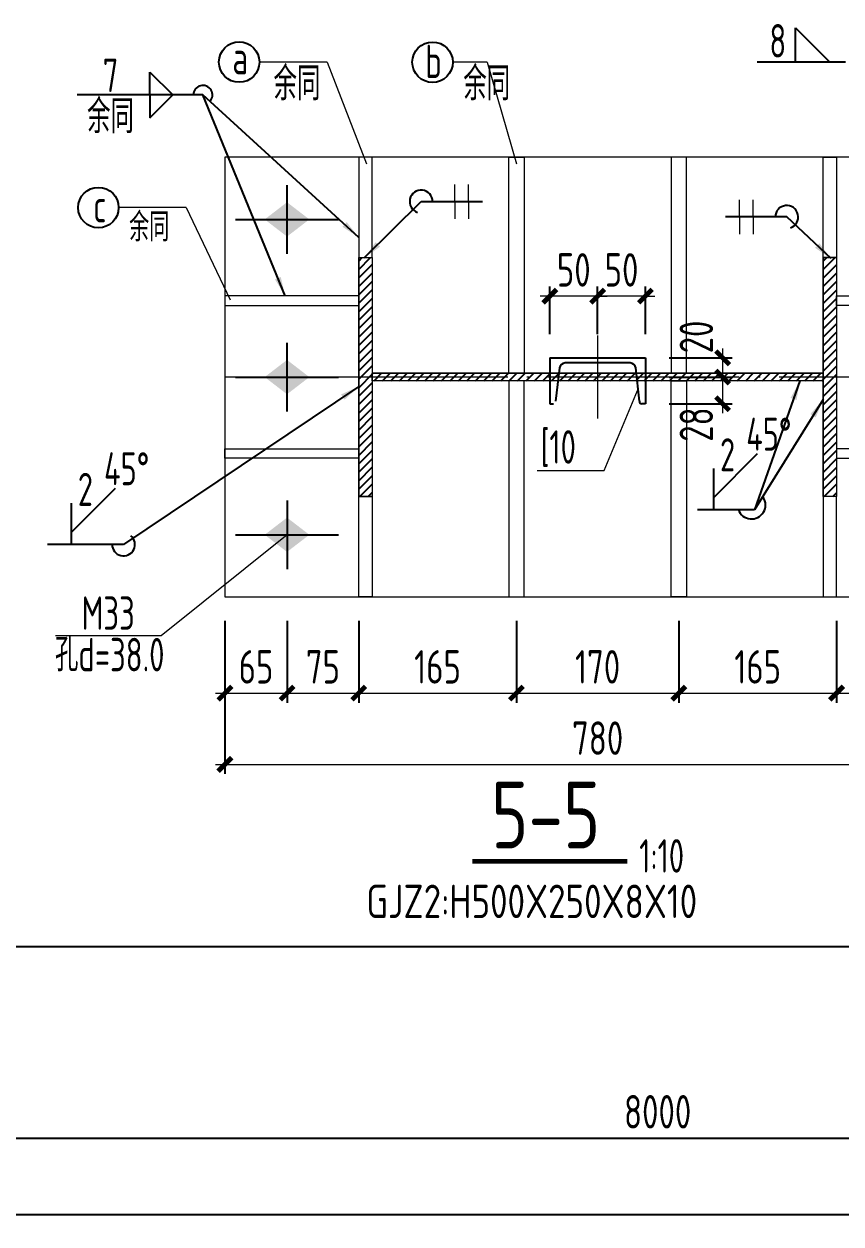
# Model space of a CAD drawing. Extents: x -2746917 to -971774, y -3334247 to -3250358.
# Drawn here: x -1141384 to -1132835, y -3305178 to -3292620 of the extents above; entities that cross this region are included whole.
import ezdxf
from ezdxf.enums import TextEntityAlignment as Align

# ---------------------------------------------------------------- set-up
doc = ezdxf.new("R2010")
doc.units = 0
doc.header["$LTSCALE"] = 1000
doc.header["$MEASUREMENT"] = 0
doc.header["$PDMODE"] = 35
doc.linetypes.add('4', pattern=[5, 1.5, -1, 1.5, -1])
doc.linetypes.add('DOTE', pattern=[2.42, 2, -0.2, 0.02, -0.2])
doc.layers.get('0').update_dxf_attribs({"linetype": 'CONTINUOUS'})
doc.layers.get('Defpoints').update_dxf_attribs({"linetype": 'CONTINUOUS'})
for name, color, linetype in [('10', 7, 'CONTINUOUS'), ('AXIS', 253, 'DOTE'), ('COLU', 7, 'CONTINUOUS'), ('DIM', 3, 'CONTINUOUS'), ('NUM', 7, 'CONTINUOUS'), ('TEXT', 7, 'CONTINUOUS'), ('WALL', 5, 'CONTINUOUS'), ('WELD', 7, 'CONTINUOUS'), ('钢板标注', 253, 'CONTINUOUS')]:
    doc.layers.add(name, color=color, linetype=linetype)
doc.styles.add('TSSD_Dimension', font='tssdeng.shx', dxfattribs={"width": 0.75, "bigfont": 'Hztxt.shx'})
doc.styles.add('TSSD_Label', font='tssdeng.shx', dxfattribs={"width": 0.75, "bigfont": 'hztxt.shx'})
doc.styles.add('TSSD_Norm', font='tssdeng.shx', dxfattribs={"width": 0.75, "bigfont": 'hztxt.shx'})
doc.styles.add('TSSD_Rein', font='Tssdeng.shx', dxfattribs={"width": 0.75, "bigfont": 'hztxt.shx'})
doc.dimstyles.new('TSSD_10_100', dxfattribs={"dimtxt": 350, "dimasz": 100, "dimexe": 100, "dimexo": 250, "dimgap": 100, "dimtad": 1, "dimdec": 0, "dimlfac": 0.1, "dimzin": 0, "dimdsep": 46, "dimtxsty": 'TSSD_Dimension', "dimblk": 'ARCHTICK', "dimcen": 0, "dimdle": 100, "dimclrt": 7, "dimadec": 0, "dimazin": 0, "dimtfac": 1, "dimtdec": 0, "dimtix": 1, "dimtmove": 2, "dimatfit": 3, "dimldrblk": 'ARCHTICK', "dimfxl": 1, "dimtolj": 1, "dimtzin": 0, "dimlwd": 5, "dimarcsym": 0})
doc.dimstyles.new('TSSD_50_100', dxfattribs={"dimtxt": 350, "dimasz": 100, "dimexe": 100, "dimexo": 250, "dimgap": 100, "dimtad": 1, "dimdec": 0, "dimlfac": 0.5, "dimzin": 0, "dimdsep": 46, "dimtxsty": 'TSSD_Dimension', "dimblk": 'ARCHTICK', "dimcen": 0, "dimdle": 100, "dimclrt": 7, "dimadec": 0, "dimazin": 0, "dimtfac": 1, "dimtdec": 0, "dimtix": 1, "dimtmove": 2, "dimatfit": 3, "dimfxl": 1, "dimtolj": 1, "dimtzin": 0, "dimarcsym": 0})
doc.dimstyles.new('TSSD_LEADER_STYLE_200.0', dxfattribs={"dimtxt": 700, "dimasz": 200, "dimexe": 200, "dimexo": 500, "dimgap": 0.09, "dimtad": 0, "dimtih": 1, "dimtoh": 1, "dimdec": 4, "dimzin": 0, "dimdsep": 46, "dimtxsty": 'Standard', "dimcen": 0.09, "dimdle": 200, "dimclrt": 7, "dimadec": 0, "dimazin": 0, "dimtfac": 1, "dimtdec": 4, "dimtofl": 0, "dimtmove": 0, "dimatfit": 3, "dimfxl": 1, "dimtolj": 1, "dimtzin": 0, "dimarcsym": 0})

# ---------------------------------------------------------------- blocks, each defined once
blk = doc.blocks.new('_ArchTick')
at = {"color": 0, "const_width": 0.5}
blk.add_lwpolyline([(-0.71, -0.71), (0.71, 0.71)], dxfattribs=at)
blk = doc.blocks.new('*D985')
at = {"layer": 'Defpoints', "color": 0, "ltscale": 1.5}
for p in [(-1206754, -3303040), (-1110754, -3303040), (-1110754, -3305078)]:
    blk.add_point(p, dxfattribs=at)
at = {"layer": 'DIM', "color": 0, "lineweight": -2, "ltscale": 1.5}
for p, q in [((-1206754, -3303290), (-1206754, -3305178)), ((-1110754, -3303290), (-1110754, -3305178)), ((-1206854, -3305078), (-1110654, -3305078))]:
    blk.add_line(p, q, dxfattribs=at)
at = {"layer": 'DIM', "color": 0, "lineweight": -2, "ltscale": 1.5, "xscale": 100, "yscale": 100, "zscale": 100, "rotation": 180}
blk.add_blockref('_ArchTick', (-1206754, -3305078), dxfattribs=at)
at = {"layer": 'DIM', "color": 0, "lineweight": -2, "ltscale": 1.5, "xscale": 100, "yscale": 100, "zscale": 100}
blk.add_blockref('_ArchTick', (-1110754, -3305078), dxfattribs=at)
at = {"layer": 'DIM', "color": 7, "ltscale": 1.5, "insert": (-1158754, -3304803), "char_height": 350, "attachment_point": 5, "style": 'TSSD_Dimension'}
blk.add_mtext('\\A1;48000', dxfattribs=at)
blk = doc.blocks.new('*D1022')
at = {"layer": 'Defpoints', "color": 0, "ltscale": 1.5}
for p in [(-1142754, -3303040), (-1126754, -3303040), (-1126754, -3304278)]:
    blk.add_point(p, dxfattribs=at)
at = {"layer": 'DIM', "color": 0, "lineweight": -2, "ltscale": 1.5}
for p, q in [((-1142754, -3303290), (-1142754, -3304378)), ((-1126754, -3303290), (-1126754, -3304378)), ((-1142854, -3304278), (-1126654, -3304278))]:
    blk.add_line(p, q, dxfattribs=at)
at = {"layer": 'DIM', "color": 0, "lineweight": -2, "ltscale": 1.5, "xscale": 100, "yscale": 100, "zscale": 100, "rotation": 180}
blk.add_blockref('_ArchTick', (-1142754, -3304278), dxfattribs=at)
at = {"layer": 'DIM', "color": 0, "lineweight": -2, "ltscale": 1.5, "xscale": 100, "yscale": 100, "zscale": 100}
blk.add_blockref('_ArchTick', (-1126754, -3304278), dxfattribs=at)
at = {"layer": 'DIM', "color": 7, "ltscale": 1.5, "insert": (-1134754, -3304003), "char_height": 350, "attachment_point": 5, "style": 'TSSD_Dimension'}
blk.add_mtext('\\A1;8000', dxfattribs=at)
blk = doc.blocks.new('_WELD006')
at = {"color": 0, "linetype": 'ByBlock', "lineweight": 5}
for p, q in [((0, 0), (0, 0.5)), ((0.4, 0), (0.4, 0.5))]:
    blk.add_line(p, q, dxfattribs=at)
blk = doc.blocks.new('_WELD004')
at = {"color": 0, "linetype": 'ByBlock'}
for p, q in [((0, 1), (1, 0)), ((0, 0), (0, 1))]:
    blk.add_line(p, q, dxfattribs=at)
blk = doc.blocks.new('A$C5C7C78FF')
at = {"layer": '10', "color": 0}
blk.add_solid([(27.2, -141.2, -192), (-72.8, -11.2, -192), (127.2, -11.2, -192), (27.2, 118.8, -192)], dxfattribs=at)
at = {"layer": 'AXIS', "color": 0, "linetype": 'ByBlock'}
for p, q in [((27.2, -311.2, -192), (27.2, 288.8, -192)), ((227.2, -11.2, -192), (-172.8, -11.2, -192))]:
    blk.add_line(p, q, dxfattribs=at)
blk = doc.blocks.new('*D1063')
at = {"layer": 'Defpoints', "color": 0, "ltscale": 1.5}
for p in [(-1139282, -3298615), (-1138632, -3298615), (-1138632, -3299622)]:
    blk.add_point(p, dxfattribs=at)
at = {"layer": 'DIM', "color": 0, "lineweight": -2, "ltscale": 1.5}
for p, q in [((-1139282, -3298865), (-1139282, -3299722)), ((-1138632, -3298865), (-1138632, -3299722))]:
    blk.add_line(p, q, dxfattribs=at)
at = {"layer": 'DIM', "color": 0, "lineweight": 5, "ltscale": 1.5}
blk.add_line((-1139382, -3299622), (-1138532, -3299622), dxfattribs=at)
at = {"layer": 'DIM', "color": 0, "lineweight": 5, "ltscale": 1.5, "xscale": 100, "yscale": 100, "zscale": 100, "rotation": 180}
blk.add_blockref('_ArchTick', (-1139282, -3299622), dxfattribs=at)
at = {"layer": 'DIM', "color": 0, "lineweight": 5, "ltscale": 1.5, "xscale": 100, "yscale": 100, "zscale": 100}
blk.add_blockref('_ArchTick', (-1138632, -3299622), dxfattribs=at)
at = {"layer": 'DIM', "color": 7, "lineweight": 5, "ltscale": 1.5, "insert": (-1138957, -3299347), "char_height": 350, "attachment_point": 5, "style": 'TSSD_Dimension'}
blk.add_mtext('\\A1;65', dxfattribs=at)
blk = doc.blocks.new('*D1064')
at = {"layer": 'Defpoints', "color": 0, "ltscale": 1.5}
for p in [(-1138632, -3298615), (-1137882, -3298615), (-1137882, -3299622)]:
    blk.add_point(p, dxfattribs=at)
at = {"layer": 'DIM', "color": 0, "lineweight": -2, "ltscale": 1.5}
for p, q in [((-1138632, -3298865), (-1138632, -3299722)), ((-1137882, -3298865), (-1137882, -3299722))]:
    blk.add_line(p, q, dxfattribs=at)
at = {"layer": 'DIM', "color": 0, "lineweight": 5, "ltscale": 1.5}
blk.add_line((-1138732, -3299622), (-1137782, -3299622), dxfattribs=at)
at = {"layer": 'DIM', "color": 0, "lineweight": 5, "ltscale": 1.5, "xscale": 100, "yscale": 100, "zscale": 100, "rotation": 180}
blk.add_blockref('_ArchTick', (-1138632, -3299622), dxfattribs=at)
at = {"layer": 'DIM', "color": 0, "lineweight": 5, "ltscale": 1.5, "xscale": 100, "yscale": 100, "zscale": 100}
blk.add_blockref('_ArchTick', (-1137882, -3299622), dxfattribs=at)
at = {"layer": 'DIM', "color": 7, "lineweight": 5, "ltscale": 1.5, "insert": (-1138257, -3299347), "char_height": 350, "attachment_point": 5, "style": 'TSSD_Dimension'}
blk.add_mtext('\\A1;75', dxfattribs=at)
blk = doc.blocks.new('*D1065')
at = {"layer": 'Defpoints', "color": 0, "ltscale": 1.5}
for p in [(-1137882, -3298615), (-1136232, -3298615), (-1136232, -3299622)]:
    blk.add_point(p, dxfattribs=at)
at = {"layer": 'DIM', "color": 0, "lineweight": -2, "ltscale": 1.5}
for p, q in [((-1137882, -3298865), (-1137882, -3299722)), ((-1136232, -3298865), (-1136232, -3299722))]:
    blk.add_line(p, q, dxfattribs=at)
at = {"layer": 'DIM', "color": 0, "lineweight": 5, "ltscale": 1.5}
blk.add_line((-1137982, -3299622), (-1136132, -3299622), dxfattribs=at)
at = {"layer": 'DIM', "color": 0, "lineweight": 5, "ltscale": 1.5, "xscale": 100, "yscale": 100, "zscale": 100, "rotation": 180}
blk.add_blockref('_ArchTick', (-1137882, -3299622), dxfattribs=at)
at = {"layer": 'DIM', "color": 0, "lineweight": 5, "ltscale": 1.5, "xscale": 100, "yscale": 100, "zscale": 100}
blk.add_blockref('_ArchTick', (-1136232, -3299622), dxfattribs=at)
at = {"layer": 'DIM', "color": 7, "lineweight": 5, "ltscale": 1.5, "insert": (-1137057, -3299347), "char_height": 350, "attachment_point": 5, "style": 'TSSD_Dimension'}
blk.add_mtext('\\A1;165', dxfattribs=at)
blk = doc.blocks.new('*D1066')
at = {"layer": 'Defpoints', "color": 0, "ltscale": 1.5}
for p in [(-1136232, -3298615), (-1134532, -3298615), (-1134532, -3299622)]:
    blk.add_point(p, dxfattribs=at)
at = {"layer": 'DIM', "color": 0, "lineweight": -2, "ltscale": 1.5}
for p, q in [((-1136232, -3298865), (-1136232, -3299722)), ((-1134532, -3298865), (-1134532, -3299722))]:
    blk.add_line(p, q, dxfattribs=at)
at = {"layer": 'DIM', "color": 0, "lineweight": 5, "ltscale": 1.5}
blk.add_line((-1136332, -3299622), (-1134432, -3299622), dxfattribs=at)
at = {"layer": 'DIM', "color": 0, "lineweight": 5, "ltscale": 1.5, "xscale": 100, "yscale": 100, "zscale": 100, "rotation": 180}
blk.add_blockref('_ArchTick', (-1136232, -3299622), dxfattribs=at)
at = {"layer": 'DIM', "color": 0, "lineweight": 5, "ltscale": 1.5, "xscale": 100, "yscale": 100, "zscale": 100}
blk.add_blockref('_ArchTick', (-1134532, -3299622), dxfattribs=at)
at = {"layer": 'DIM', "color": 7, "lineweight": 5, "ltscale": 1.5, "insert": (-1135382, -3299347), "char_height": 350, "attachment_point": 5, "style": 'TSSD_Dimension'}
blk.add_mtext('\\A1;170', dxfattribs=at)
blk = doc.blocks.new('*D1067')
at = {"layer": 'Defpoints', "color": 0, "ltscale": 1.5}
for p in [(-1134532, -3298615), (-1132882, -3298615), (-1132882, -3299622)]:
    blk.add_point(p, dxfattribs=at)
at = {"layer": 'DIM', "color": 0, "lineweight": -2, "ltscale": 1.5}
for p, q in [((-1134532, -3298865), (-1134532, -3299722)), ((-1132882, -3298865), (-1132882, -3299722))]:
    blk.add_line(p, q, dxfattribs=at)
at = {"layer": 'DIM', "color": 0, "lineweight": 5, "ltscale": 1.5}
blk.add_line((-1134632, -3299622), (-1132782, -3299622), dxfattribs=at)
at = {"layer": 'DIM', "color": 0, "lineweight": 5, "ltscale": 1.5, "xscale": 100, "yscale": 100, "zscale": 100, "rotation": 180}
blk.add_blockref('_ArchTick', (-1134532, -3299622), dxfattribs=at)
at = {"layer": 'DIM', "color": 0, "lineweight": 5, "ltscale": 1.5, "xscale": 100, "yscale": 100, "zscale": 100}
blk.add_blockref('_ArchTick', (-1132882, -3299622), dxfattribs=at)
at = {"layer": 'DIM', "color": 7, "lineweight": 5, "ltscale": 1.5, "insert": (-1133707, -3299347), "char_height": 350, "attachment_point": 5, "style": 'TSSD_Dimension'}
blk.add_mtext('\\A1;165', dxfattribs=at)
blk = doc.blocks.new('*D1068')
at = {"layer": 'Defpoints', "color": 0, "ltscale": 1.5}
for p in [(-1132882, -3298615), (-1132132, -3298615), (-1132132, -3299622)]:
    blk.add_point(p, dxfattribs=at)
at = {"layer": 'DIM', "color": 0, "lineweight": -2, "ltscale": 1.5}
for p, q in [((-1132882, -3298865), (-1132882, -3299722)), ((-1132132, -3298865), (-1132132, -3299722))]:
    blk.add_line(p, q, dxfattribs=at)
at = {"layer": 'DIM', "color": 0, "lineweight": 5, "ltscale": 1.5}
blk.add_line((-1132982, -3299622), (-1132032, -3299622), dxfattribs=at)
at = {"layer": 'DIM', "color": 0, "lineweight": 5, "ltscale": 1.5, "xscale": 100, "yscale": 100, "zscale": 100, "rotation": 180}
blk.add_blockref('_ArchTick', (-1132882, -3299622), dxfattribs=at)
at = {"layer": 'DIM', "color": 0, "lineweight": 5, "ltscale": 1.5, "xscale": 100, "yscale": 100, "zscale": 100}
blk.add_blockref('_ArchTick', (-1132132, -3299622), dxfattribs=at)
at = {"layer": 'DIM', "color": 7, "lineweight": 5, "ltscale": 1.5, "insert": (-1132507, -3299347), "char_height": 350, "attachment_point": 5, "style": 'TSSD_Dimension'}
blk.add_mtext('\\A1;75', dxfattribs=at)
blk = doc.blocks.new('*D1070')
at = {"layer": 'Defpoints', "color": 0, "ltscale": 1.5}
for p in [(-1139282, -3298615), (-1131482, -3298615), (-1131482, -3300368)]:
    blk.add_point(p, dxfattribs=at)
at = {"layer": 'DIM', "color": 0, "lineweight": -2, "ltscale": 1.5}
for p, q in [((-1139282, -3298865), (-1139282, -3300468)), ((-1131482, -3298865), (-1131482, -3300468))]:
    blk.add_line(p, q, dxfattribs=at)
at = {"layer": 'DIM', "color": 0, "lineweight": 5, "ltscale": 1.5}
blk.add_line((-1139382, -3300368), (-1131382, -3300368), dxfattribs=at)
at = {"layer": 'DIM', "color": 0, "lineweight": 5, "ltscale": 1.5, "xscale": 100, "yscale": 100, "zscale": 100, "rotation": 180}
blk.add_blockref('_ArchTick', (-1139282, -3300368), dxfattribs=at)
at = {"layer": 'DIM', "color": 0, "lineweight": 5, "ltscale": 1.5, "xscale": 100, "yscale": 100, "zscale": 100}
blk.add_blockref('_ArchTick', (-1131482, -3300368), dxfattribs=at)
at = {"layer": 'DIM', "color": 7, "lineweight": 5, "ltscale": 1.5, "insert": (-1135382, -3300093), "char_height": 350, "attachment_point": 5, "style": 'TSSD_Dimension'}
blk.add_mtext('\\A1;780', dxfattribs=at)
blk = doc.blocks.new('_WELD008')
at = {"color": 0, "linetype": 'ByBlock'}
for p, q in [((0, 0.3), (1.061, 1.361)), ((0, 0), (0, 1))]:
    blk.add_line(p, q, dxfattribs=at)
for tag, p in [('C', (1.286, 1.416)), ('B', (0.288, 0.856)), ('A', (-0.303, -0.009))]:
    blk.add_attdef(tag, text='', height=0.8, dxfattribs=at).set_placement(p, align=Align.CENTER)
blk = doc.blocks.new('A$C0B9B409E')
at = {"layer": '钢板标注', "color": 1, "linetype": '4'}
for p, q in [((-178.8, -25.5), (-178.8, -265.5)), ((-178.8, -25.5), (321.2, -25.5)), ((241.5, -52), (-99.1, -52)), ((321.2, -25.5), (321.2, -265.5)), ((-128.2, -78.3), (-148.3, -252.3)), ((290.7, -252.3), (270.7, -78.3)), ((-178.8, -265.5), (-160.2, -265.5)), ((321.2, -265.5), (302.6, -265.5))]:
    blk.add_line(p, q, dxfattribs=at)
at = {"layer": '钢板标注'}
for centre, radius, start, end in [((-97.2, -83.3), 31.4, 93.40843, 170.88102), ((239.7, -83.3), 31.4, 9.11898, 86.59162), ((301.9, -254.1), 11.3, 170.52434, 273.76527)]:
    blk.add_arc(centre, radius, start, end, dxfattribs=at)
blk = doc.blocks.new('*D1078')
at = {"layer": 'Defpoints', "color": 0, "ltscale": 1.5}
for p in [(-1134882, -3296114, 576), (-1134882, -3296315, 576), (-1134074, -3296315)]:
    blk.add_point(p, dxfattribs=at)
at = {"layer": 'DIM', "color": 0, "lineweight": 5, "ltscale": 1.5}
blk.add_line((-1134074, -3296014), (-1134074, -3296415), dxfattribs=at)
at = {"layer": 'DIM', "color": 0, "lineweight": -2, "ltscale": 1.5}
for p, q in [((-1134632, -3296114), (-1133974, -3296114)), ((-1134632, -3296315), (-1133974, -3296315))]:
    blk.add_line(p, q, dxfattribs=at)
at = {"layer": 'DIM', "color": 0, "lineweight": 5, "ltscale": 1.5, "xscale": 100, "yscale": 100, "zscale": 100}
for p, rotation in [((-1134074, -3296114), 90), ((-1134074, -3296315), 270)]:
    blk.add_blockref('_ArchTick', p, dxfattribs=dict(at, rotation=rotation))
at = {"layer": 'DIM', "color": 7, "lineweight": 5, "ltscale": 1.5, "insert": (-1134349, -3295895), "char_height": 350, "attachment_point": 5, "rotation": 90, "style": 'TSSD_Dimension'}
blk.add_mtext('\\A1;20', dxfattribs=at)
blk = doc.blocks.new('*D1079')
at = {"layer": 'Defpoints', "color": 0, "ltscale": 1.5}
for p in [(-1134882, -3296315, 576), (-1134882, -3296594, 576), (-1134074, -3296594)]:
    blk.add_point(p, dxfattribs=at)
at = {"layer": 'DIM', "color": 0, "lineweight": 5, "ltscale": 1.5}
blk.add_line((-1134074, -3296215), (-1134074, -3296694), dxfattribs=at)
at = {"layer": 'DIM', "color": 0, "lineweight": -2, "ltscale": 1.5}
for p, q in [((-1134632, -3296315), (-1133974, -3296315)), ((-1134632, -3296594), (-1133974, -3296594))]:
    blk.add_line(p, q, dxfattribs=at)
at = {"layer": 'DIM', "color": 0, "lineweight": 5, "ltscale": 1.5, "xscale": 100, "yscale": 100, "zscale": 100}
for p, rotation in [((-1134074, -3296315), 90), ((-1134074, -3296594), 270)]:
    blk.add_blockref('_ArchTick', p, dxfattribs=dict(at, rotation=rotation))
at = {"layer": 'DIM', "color": 7, "lineweight": 5, "ltscale": 1.5, "insert": (-1134349, -3296812), "char_height": 350, "attachment_point": 5, "rotation": 90, "style": 'TSSD_Dimension'}
blk.add_mtext('\\A1;28', dxfattribs=at)
blk = doc.blocks.new('*D1080')
at = {"layer": 'Defpoints', "color": 0, "ltscale": 1.5}
for p in [(-1135382, -3295468), (-1135382, -3296114, 576), (-1134882, -3296114, 576)]:
    blk.add_point(p, dxfattribs=at)
at = {"layer": 'DIM', "color": 0, "lineweight": -2, "ltscale": 1.5}
for p, q in [((-1135382, -3295864), (-1135382, -3295368)), ((-1134882, -3295864), (-1134882, -3295368))]:
    blk.add_line(p, q, dxfattribs=at)
at = {"layer": 'DIM', "color": 0, "lineweight": 5, "ltscale": 1.5}
for p, q in [((-1135382, -3295468), (-1135482, -3295468)), ((-1134882, -3295468), (-1135382, -3295468)), ((-1134882, -3295468), (-1134782, -3295468))]:
    blk.add_line(p, q, dxfattribs=at)
at = {"layer": 'DIM', "color": 0, "lineweight": 5, "ltscale": 1.5, "xscale": 100, "yscale": 100, "zscale": 100}
blk.add_blockref('_ArchTick', (-1135382, -3295468), dxfattribs=at)
at = {"layer": 'DIM', "color": 0, "lineweight": 5, "ltscale": 1.5, "xscale": 100, "yscale": 100, "zscale": 100, "rotation": 180}
blk.add_blockref('_ArchTick', (-1134882, -3295468), dxfattribs=at)
at = {"layer": 'DIM', "color": 7, "lineweight": 5, "ltscale": 1.5, "insert": (-1135132, -3295193), "char_height": 350, "attachment_point": 5, "style": 'TSSD_Dimension'}
blk.add_mtext('\\A1;50', dxfattribs=at)
blk = doc.blocks.new('*D1081')
at = {"layer": 'Defpoints', "color": 0, "ltscale": 1.5}
for p in [(-1135882, -3295468), (-1135882, -3296114, 576), (-1135382, -3296114, 576)]:
    blk.add_point(p, dxfattribs=at)
at = {"layer": 'DIM', "color": 0, "lineweight": -2, "ltscale": 1.5}
for p, q in [((-1135882, -3295864), (-1135882, -3295368)), ((-1135382, -3295864), (-1135382, -3295368))]:
    blk.add_line(p, q, dxfattribs=at)
at = {"layer": 'DIM', "color": 0, "lineweight": 5, "ltscale": 1.5}
for p, q in [((-1135882, -3295468), (-1135982, -3295468)), ((-1135382, -3295468), (-1135882, -3295468)), ((-1135382, -3295468), (-1135282, -3295468))]:
    blk.add_line(p, q, dxfattribs=at)
at = {"layer": 'DIM', "color": 0, "lineweight": 5, "ltscale": 1.5, "xscale": 100, "yscale": 100, "zscale": 100}
blk.add_blockref('_ArchTick', (-1135882, -3295468), dxfattribs=at)
at = {"layer": 'DIM', "color": 0, "lineweight": 5, "ltscale": 1.5, "xscale": 100, "yscale": 100, "zscale": 100, "rotation": 180}
blk.add_blockref('_ArchTick', (-1135382, -3295468), dxfattribs=at)
at = {"layer": 'DIM', "color": 7, "lineweight": 5, "ltscale": 1.5, "insert": (-1135632, -3295193), "char_height": 350, "attachment_point": 5, "style": 'TSSD_Dimension'}
blk.add_mtext('\\A1;50', dxfattribs=at)

msp = doc.modelspace()

# ---------------------------------------------------------------- hatches: boundary and pattern name
at = {"ltscale": 1.5}
h = msp.add_hatch(dxfattribs=at)
h.set_pattern_fill('ANSI31', color=256, scale=500, style=0)
h.set_pattern_definition([(45, (-89540.35, 114800.95), (-44.1941738, 44.1941738), [])])
h.paths.add_polyline_path([(-1137882.2, -3295064.74), (-1137742.2, -3295064.74), (-1137742.2, -3297564.74), (-1137882.2, -3297564.74)])
h.paths.add_polyline_path([(-1137742.2, -3296274.74), (-1133022.2, -3296274.74), (-1133022.2, -3296354.74), (-1137742.2, -3296354.74)])
h.paths.add_polyline_path([(-1133022.2, -3295064.74), (-1132882.2, -3295064.74), (-1132882.2, -3297564.74), (-1133022.2, -3297564.74)])

# ---------------------------------------------------------------- linework, layer by layer
msp.add_line((-1140343.38, -3298065.74, -576), (-1141138.19, -3298065.74, -576), dxfattribs=at)
for centre in [(-1139132.9, -3293017.85, -7180.85), (-1137109.48, -3293019.93, -7180.85), (-1140606.17, -3294541.28, -7180.85)]:
    msp.add_circle(centre, 211.68)
at = {"layer": 'AXIS', "linetype": 'DOTE', "lineweight": 5}
for p, q in [((-1135382.2, -3295881.13, -576), (-1135382.2, -3296748.34, -576)), ((-1131482.2, -3296314.74, -576), (-1139282.2, -3296314.74, -576))]:
    msp.add_line(p, q, dxfattribs=at)
at = {"layer": 'COLU', "linetype": 'ByBlock', "lineweight": 5}
for p, q in [((-1138212.86, -3293017.85, -7180.85), (-1138921.22, -3293017.85, -7180.85)), ((-1136539.45, -3293017.85, -7180.85), (-1136897.81, -3293017.85, -7180.85)), ((-1139686.13, -3294541.28, -7180.85), (-1140394.49, -3294541.28, -7180.85))]:
    msp.add_line(p, q, dxfattribs=at)
at = {"layer": 'COLU', "lineweight": 5}
for p, q in [((-1138212.86, -3293017.85, -7180.85), (-1137802.3, -3294084.66, -431.3)), ((-1136539.45, -3293017.85, -7180.85), (-1136230.51, -3294084.66, -431.3)), ((-1139686.13, -3294541.28, -7180.85), (-1139227.19, -3295508.1, -431.3)), ((-1135313.02, -3297292.97, -192), (-1134963.72, -3296454.32, -576)), ((-1136015.69, -3297292.97, -192), (-1135313.02, -3297292.97, -192)), ((-1138632.2, -3297964.74, -576), (-1139949.22, -3299022.99, -432))]:
    msp.add_line(p, q, dxfattribs=at)
at = {"layer": 'COLU', "lineweight": 5, "ltscale": 1.5}
for p, q in [((-1137882.2, -3295064.74, -576), (-1137882.2, -3297564.74, -576)), ((-1137742.2, -3295064.74, -576), (-1137742.2, -3297564.74, -576)), ((-1133022.2, -3295064.74, -576), (-1133022.2, -3297564.74, -576)), ((-1132882.2, -3295064.74, -576), (-1132882.2, -3297564.74, -576)), ((-1133022.2, -3296274.74, -576), (-1137742.2, -3296274.74, -576)), ((-1133022.2, -3296354.74, -576), (-1137742.2, -3296354.74, -576))]:
    msp.add_line(p, q, dxfattribs=at)
at = {"layer": 'COLU', "lineweight": 5, "ltscale": 1.5, "elevation": -576}
for points in [[(-1139282.2, -3298614.74), (-1131482.2, -3298614.74), (-1131482.2, -3294014.74), (-1139282.2, -3294014.74)], [(-1137882.2, -3295064.74), (-1137742.2, -3295064.74), (-1137742.2, -3294014.74), (-1137882.2, -3294014.74)], [(-1132882.2, -3295064.74), (-1133022.2, -3295064.74), (-1133022.2, -3294014.74), (-1132882.2, -3294014.74)], [(-1137882.2, -3295064.74), (-1137742.2, -3295064.74), (-1137742.2, -3297564.74), (-1137882.2, -3297564.74)], [(-1133022.2, -3295064.74), (-1132882.2, -3295064.74), (-1132882.2, -3297564.74), (-1133022.2, -3297564.74)], [(-1137742.2, -3296274.74), (-1133022.2, -3296274.74), (-1133022.2, -3296354.74), (-1137742.2, -3296354.74)], [(-1137882.2, -3297564.74), (-1137742.2, -3297564.74), (-1137742.2, -3298614.74), (-1137882.2, -3298614.74)], [(-1132882.2, -3297564.74), (-1133022.2, -3297564.74), (-1133022.2, -3298614.74), (-1132882.2, -3298614.74)]]:
    msp.add_lwpolyline(points, close=True, dxfattribs=at)
at = {"layer": 'COLU', "lineweight": 5, "elevation": -576}
for points in [[(-1136312.2, -3294014.74), (-1136152.2, -3294014.74), (-1136152.2, -3296274.74), (-1136312.2, -3296274.74)], [(-1134452.2, -3294014.74), (-1134612.2, -3294014.74), (-1134612.2, -3296274.74), (-1134452.2, -3296274.74)], [(-1137882.2, -3295464.74), (-1139282.2, -3295464.74), (-1139282.2, -3295564.74), (-1137882.2, -3295564.74)], [(-1132882.2, -3295464.74), (-1131482.2, -3295464.74), (-1131482.2, -3295564.74), (-1132882.2, -3295564.74)], [(-1136312.2, -3298614.74), (-1136152.2, -3298614.74), (-1136152.2, -3296354.74), (-1136312.2, -3296354.74)], [(-1134452.2, -3298614.74), (-1134612.2, -3298614.74), (-1134612.2, -3296354.74), (-1134452.2, -3296354.74)], [(-1137882.2, -3297164.74), (-1139282.2, -3297164.74), (-1139282.2, -3297064.74), (-1137882.2, -3297064.74)], [(-1132882.2, -3297164.74), (-1131482.2, -3297164.74), (-1131482.2, -3297064.74), (-1132882.2, -3297064.74)]]:
    msp.add_lwpolyline(points, close=True, dxfattribs=at)
at = {"layer": 'NUM', "const_width": 50, "elevation": -576}
msp.add_lwpolyline([(-1136693.46, -3301382.46), (-1135071.77, -3301382.46)], dxfattribs=at)
at = {"layer": 'TEXT', "lineweight": 5}
msp.add_line((-1139949.22, -3299022.99, -432), (-1141056.16, -3299022.99, -432), dxfattribs=at)
at = {"layer": 'WALL', "color": 4}
msp.add_line((-1108305.17, -3302276.82), (-1172082.56, -3302276.82), dxfattribs=at)
at = {"layer": 'WELD'}
for p, q in [((-1132788.76, -3293019.63, -595.2), (-1133711.19, -3293019.63, -595.2)), ((-1139512.37, -3293362.51, -576), (-1140827.62, -3293362.51, -576)), ((-1137228.38, -3294477.72), (-1136587.84, -3294477.72)), ((-1133403.51, -3294639.47, -768), (-1134044.05, -3294639.47, -768)), ((-1133739.43, -3297703.87, -576), (-1134337.31, -3297703.87, -576))]:
    msp.add_line(p, q, dxfattribs=at)
for centre, radius, start, end in [((-1139512.37, -3293362.51, -576), 100, 316.439078, 180), ((-1137228.38, -3294477.72), 120, 0, 250.91519), ((-1133403.51, -3294639.47, -768), 120, 289.08481, 180), ((-1133772.02, -3297652.42, -576), 146.72, 200.52752, 32.607254), ((-1140343.38, -3298065.74, -576), 120, 180, 49.349951)]:
    msp.add_arc(centre, radius, start, end, dxfattribs=at)

# ---------------------------------------------------------------- block references
at = {"layer": 'COLU', "linetype": 'ByBlock', "yscale": 1.797119999770075, "zscale": 1.797119999999381, "rotation": 270}
for p, xscale in [((-1138612.09, -3294615.81, -230.95), 1.797119999770075), ((-1138612.09, -3296265.81, -230.95), 1.797119999770075), ((-1138612.09, -3298013.66, -230.95), -1.797119999770075)]:
    msp.add_blockref('A$C5C7C78FF', p, dxfattribs=dict(at, xscale=xscale))
at = {"layer": 'COLU', "linetype": 'ByBlock', "xscale": 2, "yscale": 2, "zscale": 2}
msp.add_blockref('A$C0B9B409E', (-1135524.64, -3296062.82), dxfattribs=at)
at = {"layer": 'TEXT', "lineweight": 5}
ref = msp.add_blockref('_WELD008', (-1140886.09, -3298065.74, -576), dxfattribs=dict(at, xscale=432, yscale=432, zscale=432))
ref.add_attrib('2', '2', dxfattribs={"layer": 'WELD', "height": 345.6, "style": 'TSSD_Label', "width": 0.7}).set_placement((-1140742.09, -3297489.74, -576), align=Align.MIDDLE_CENTER)
ref.add_attrib('45%%d', '45%%d', dxfattribs={"layer": 'WELD', "height": 345.6, "style": 'TSSD_Label', "width": 0.7}).set_placement((-1140310.09, -3297273.74, -576), align=Align.MIDDLE_CENTER)
at = {"layer": 'WELD'}
for name, p, xscale, yscale, zscale in [('_WELD004', (-1133310.85, -3293019.63, -595.2), 360, 360, 360), ('_WELD004', (-1140067, -3293362.51, -576), 240, 240, 240), ('_WELD006', (-1136733.12, -3294477.72), -360, 360, 360), ('_WELD006', (-1133898.77, -3294639.47, -768), 360, 360, 360)]:
    msp.add_blockref(name, p, dxfattribs=dict(at, xscale=xscale, yscale=yscale, zscale=zscale))
at = {"layer": 'WELD', "rotation": 180}
for name, p, xscale, yscale, zscale in [('_WELD004', (-1140067, -3293362.51, -576), -240, 240, 240), ('_WELD006', (-1136733.12, -3294477.72), 360, 360, 360), ('_WELD006', (-1133898.77, -3294639.47, -768), -360, 360, 360)]:
    msp.add_blockref(name, p, dxfattribs=dict(at, xscale=xscale, yscale=yscale, zscale=zscale))
at = {"layer": 'WELD'}
ref = msp.add_blockref('_WELD008', (-1134166.51, -3297703.87, -576), dxfattribs=dict(at, xscale=432, yscale=432, zscale=432))
ref.add_attrib('2', '2', dxfattribs={"height": 345.6, "style": 'TSSD_Label', "width": 0.7}).set_placement((-1134022.51, -3297127.87, -576), align=Align.MIDDLE_CENTER)
ref.add_attrib('45%%d', '45%%d', dxfattribs={"height": 345.6, "style": 'TSSD_Label', "width": 0.7}).set_placement((-1133590.51, -3296911.87, -576), align=Align.MIDDLE_CENTER)

# ---------------------------------------------------------------- texts
at = {"layer": 'TEXT', "lineweight": 5, "style": 'TSSD_Rein', "width": 0.7}
for s, height, p in [('8', 350, (-1133584.68, -3292971, -7180.85)), ('b', 350, (-1137185.61, -3293185.9, -7132.85)), ('7', 350, (-1140560.5, -3293331.38, -576)), ('a', 350, (-1139204.81, -3293146.11, -7132.85)), ('余同', 350, (-1138773.52, -3293417.9, -7180.85)), ('余同', 350, (-1136787.62, -3293417.9, -7180.85)), ('余同', 350, (-1140724.4, -3293761.45, -576)), ('c', 350, (-1140660.12, -3294696.68, -7132.85)), ('余同', 300, (-1140284.31, -3294894.44, -7180.85)), ('[10', 350, (-1135977.42, -3297220.85, -192)), ('M33', 350, (-1140782.1, -3298959.53, -432)), ('孔d=38.0', 350, (-1141060.56, -3299394.29, -432)), ('1:10', 350, (-1134947.15, -3301500.56, -1486))]:
    msp.add_text(s, height=height, dxfattribs=at).set_placement(p)
at = {"layer": 'TEXT', "lineweight": 9, "style": 'TSSD_Label', "width": 0.8}
msp.add_text('5-5', height=700, dxfattribs=at).set_placement((-1136495.45, -3301246.92, -576))
at = {"layer": 'TEXT', "color": 6, "style": 'TSSD_Norm', "width": 0.8}
msp.add_text('GJZ2:H500X250X8X10', height=350, dxfattribs=at).set_placement((-1137802.15, -3301976.3))

# ---------------------------------------------------------------- dimensions: what is measured, and where the dimension line sits
at = {"layer": 'DIM', "lineweight": 5, "ltscale": 1.5}
for base, p1, p2, picture, middle in [((-1135882.2, -3295468.45, -576), (-1135382.2, -3296113.73), (-1135882.2, -3296113.73), '*D1081', (-1135632.2, -3295193.45, -576)), ((-1135382.2, -3295468.45, -576), (-1134882.2, -3296113.73), (-1135382.2, -3296113.73), '*D1080', (-1135132.2, -3295193.45, -576)), ((-1138632.2, -3299622.13, -576), (-1139282.2, -3298614.74, -576), (-1138632.2, -3298614.74, -576), '*D1063', (-1138957.2, -3299347.13, -576)), ((-1131482.2, -3300368.06, -576), (-1139282.2, -3298614.74, -576), (-1131482.2, -3298614.74, -576), '*D1070', (-1135382.2, -3300093.06, -576)), ((-1137882.2, -3299622.13, -576), (-1138632.2, -3298614.74, -576), (-1137882.2, -3298614.74, -576), '*D1064', (-1138257.2, -3299347.13, -576)), ((-1136232.2, -3299622.13, -576), (-1137882.2, -3298614.74, -576), (-1136232.2, -3298614.74, -576), '*D1065', (-1137057.2, -3299347.13, -576)), ((-1134532.2, -3299622.13, -576), (-1136232.2, -3298614.74, -576), (-1134532.2, -3298614.74, -576), '*D1066', (-1135382.2, -3299347.13, -576)), ((-1132882.2, -3299622.13, -576), (-1134532.2, -3298614.74, -576), (-1132882.2, -3298614.74, -576), '*D1067', (-1133707.2, -3299347.13, -576)), ((-1132132.2, -3299622.13, -576), (-1132882.2, -3298614.74, -576), (-1132132.2, -3298614.74, -576), '*D1068', (-1132507.2, -3299347.13, -576))]:
    dim = msp.add_linear_dim(base=base, p1=p1, p2=p2, dimstyle='TSSD_10_100', dxfattribs=at)
    dim.commit()
    dim.dimension.update_dxf_attribs({"geometry": picture, "text_midpoint": middle})
for base, p1, p2, picture, middle in [((-1134074.36, -3296314.74, -576), (-1134882.2, -3296113.73), (-1134882.2, -3296314.74), '*D1078', (-1134349.36, -3295895.43, -576)), ((-1134074.36, -3296593.73, -576), (-1134882.2, -3296314.74), (-1134882.2, -3296593.73), '*D1079', (-1134349.36, -3296812.03, -576))]:
    dim = msp.add_linear_dim(base=base, p1=p1, p2=p2, angle=90, dimstyle='TSSD_10_100', dxfattribs=at)
    dim.commit()
    dim.dimension.update_dxf_attribs({"geometry": picture, "text_midpoint": middle, "dimtype": 160})
at = {"layer": 'DIM', "ltscale": 1.5}
dim = msp.add_linear_dim(base=(-1110753.6, -3305077.52), p1=(-1206753.6, -3303039.78), p2=(-1110753.6, -3303039.78), angle=180, dimstyle='TSSD_50_100', dxfattribs=at)
dim.commit()
dim.dimension.update_dxf_attribs({"geometry": '*D985', "text_midpoint": (-1158753.6, -3304802.52)})
dim = msp.add_linear_dim(base=(-1126753.6, -3304277.52), p1=(-1142753.6, -3303039.78), p2=(-1126753.6, -3303039.78), dimstyle='TSSD_50_100', dxfattribs=at)
dim.commit()
dim.dimension.update_dxf_attribs({"geometry": '*D1022', "text_midpoint": (-1134753.6, -3304002.52)})

# ---------------------------------------------------------------- leaders
at = {"layer": 'WELD'}
for points in [[(-1138652.37, -3295464.74, -576), (-1139512.37, -3293362.51, -576)], [(-1137882.2, -3294852.7, -576), (-1139512.37, -3293362.51, -576)], [(-1137823.51, -3295066.98, -1344), (-1137228.38, -3294477.72, -1344)], [(-1132938.47, -3295075.29, -768), (-1133403.51, -3294639.47, -768)], [(-1133265.37, -3296354.74, -576), (-1133739.43, -3297703.87, -576)], [(-1137882.2, -3296412.5, -576), (-1140343.38, -3298065.74, -576)], [(-1133022.2, -3296549.33, -576), (-1133739.43, -3297703.87, -576)]]:
    msp.add_leader(points, dimstyle='TSSD_LEADER_STYLE_200.0', dxfattribs=at)

doc.saveas('drawing.dxf')
